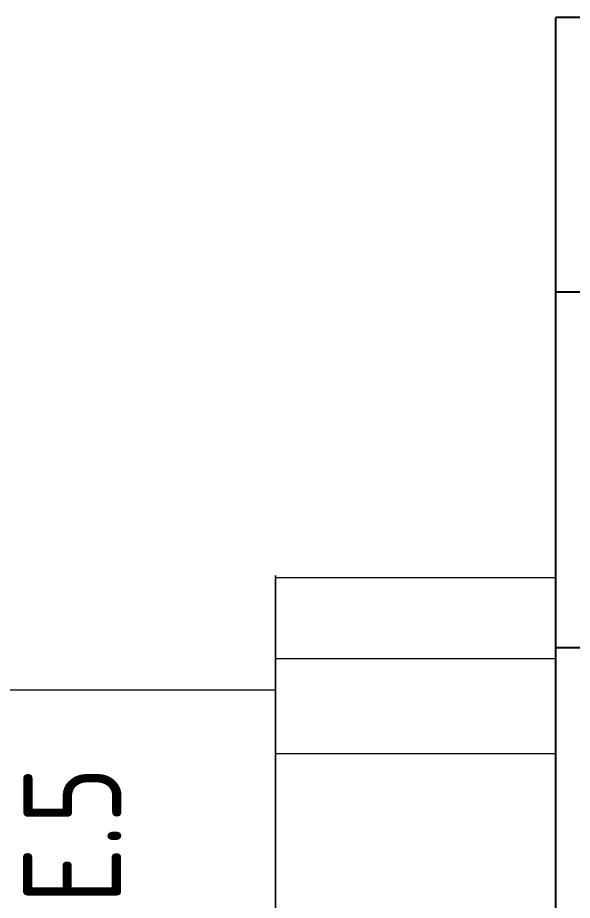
# Model space of a CAD drawing. Header units: millimetres. Extents: x 3520 to 8864, y 403 to 1747.
# Drawn here: x 7110.33 to 7130.13, y 1220.93 to 1252.45 of the extents above; entities that cross this region are included whole.
import ezdxf

# ---------------------------------------------------------------- set-up
doc = ezdxf.new("R2010")
doc.units = ezdxf.units.MM
doc.layers.add('Стерка', color=7, linetype='Continuous', lineweight=15)
doc.styles.add('ГОСТ В', font='GOST_0.TTF', dxfattribs={"height": 3.5})

msp = doc.modelspace()

# ---------------------------------------------------------------- linework, layer by layer
for p, q in [((7234.534, 1252.452, 1518.358), (7129.534, 1252.452, 1518.358)), ((7129.534, 1229.952, 1518.358), (7129.534, 1252.452, 1518.358)), ((7234.534, 1242.652, 1518.358), (7129.534, 1242.652, 1518.358)), ((7234.534, 1229.952, 1518.358), (7129.534, 1229.952, 1518.358)), ((7129.534, 1184.952, 1518.358), (7129.534, 1229.952, 1518.358))]:
    msp.add_line(p, q)
at = {"layer": 'Стерка', "color": 7}
for p, q in [((7119.534, 1232.527, 1518.358), (7119.534, 1182.527, 1518.358)), ((7119.534, 1232.527, 1518.358), (7119.534, 1182.527, 1518.358)), ((7119.534, 1232.527, 1518.358), (7119.534, 1182.527, 1518.358)), ((7119.534, 1232.527, 1518.358), (7119.534, 1182.527, 1518.358)), ((7119.534, 1232.527, 1518.358), (7119.534, 1182.527, 1518.358)), ((7119.534, 1182.527, 1518.358), (7119.534, 1232.527, 1518.358)), ((7119.534, 1182.527, 1518.358), (7119.534, 1232.527, 1518.358)), ((7119.534, 1232.527, 1518.358), (7119.534, 1182.527, 1518.358)), ((7119.534, 1182.527, 1518.358), (7119.534, 1232.527, 1518.358)), ((7119.534, 1182.527, 1518.358), (7119.534, 1232.527, 1518.358)), ((7119.534, 1232.527, 1518.358), (7119.534, 1182.527, 1518.358)), ((7129.534, 1232.452, 1518.358), (7119.534, 1232.452, 1518.358)), ((7119.534, 1232.452, 1518.358), (7119.534, 1182.452, 1518.358)), ((7119.534, 1182.452, 1518.358), (7119.534, 1232.452, 1518.358)), ((7119.534, 1182.452, 1518.358), (7119.534, 1232.452, 1518.358)), ((7119.534, 1232.452, 1518.358), (7119.534, 1182.452, 1518.358)), ((7119.534, 1232.452, 1518.358), (7119.534, 1182.452, 1518.358)), ((7129.534, 1232.452, 1518.358), (7129.534, 1182.452, 1518.358)), ((7119.534, 1230.027, 1518.358), (7119.534, 1185.027, 1518.358)), ((7119.534, 1230.027, 1518.358), (7119.534, 1185.027, 1518.358)), ((7119.534, 1229.952, 1518.358), (7119.534, 1184.952, 1518.358)), ((7119.534, 1229.952, 1518.358), (7119.534, 1184.952, 1518.358)), ((7119.534, 1229.57, 1518.358), (7129.534, 1229.57, 1518.358)), ((7109.534, 1228.452, 1518.358), (7119.534, 1228.452, 1518.358)), ((7119.534, 1228.527, 1518.358), (7119.534, 1186.527, 1518.358)), ((7119.534, 1228.527, 1518.358), (7119.534, 1186.527, 1518.358)), ((7119.534, 1228.452, 1518.358), (7119.534, 1183.452, 1518.358)), ((7119.534, 1183.452, 1518.358), (7119.534, 1228.452, 1518.358)), ((7119.534, 1183.452, 1518.358), (7119.534, 1228.452, 1518.358)), ((7119.534, 1226.173, 1518.358), (7129.534, 1226.173, 1518.358)), ((7119.534, 1225.027, 1518.358), (7119.534, 1190.027, 1518.358)), ((7119.534, 1225.027, 1518.358), (7119.534, 1190.027, 1518.358)), ((7119.534, 1224.952, 1518.358), (7119.534, 1189.952, 1518.358)), ((7119.534, 1224.952, 1518.358), (7119.534, 1189.952, 1518.358)), ((7119.534, 1224.952, 1518.358), (7119.534, 1189.952, 1518.358))]:
    msp.add_line(p, q, dxfattribs=at)

# ---------------------------------------------------------------- texts
at = {"layer": 'Стерка', "color": 7, "insert": (7110.533, 1215.93, 1518.358), "char_height": 3.5, "attachment_point": 1, "rotation": 90, "style": 'ГОСТ В'}
msp.add_mtext_dynamic_manual_height_columns('XPE.5', width=5, gutter_width=17.5, heights=[0], dxfattribs=at)

doc.saveas('drawing.dxf')
